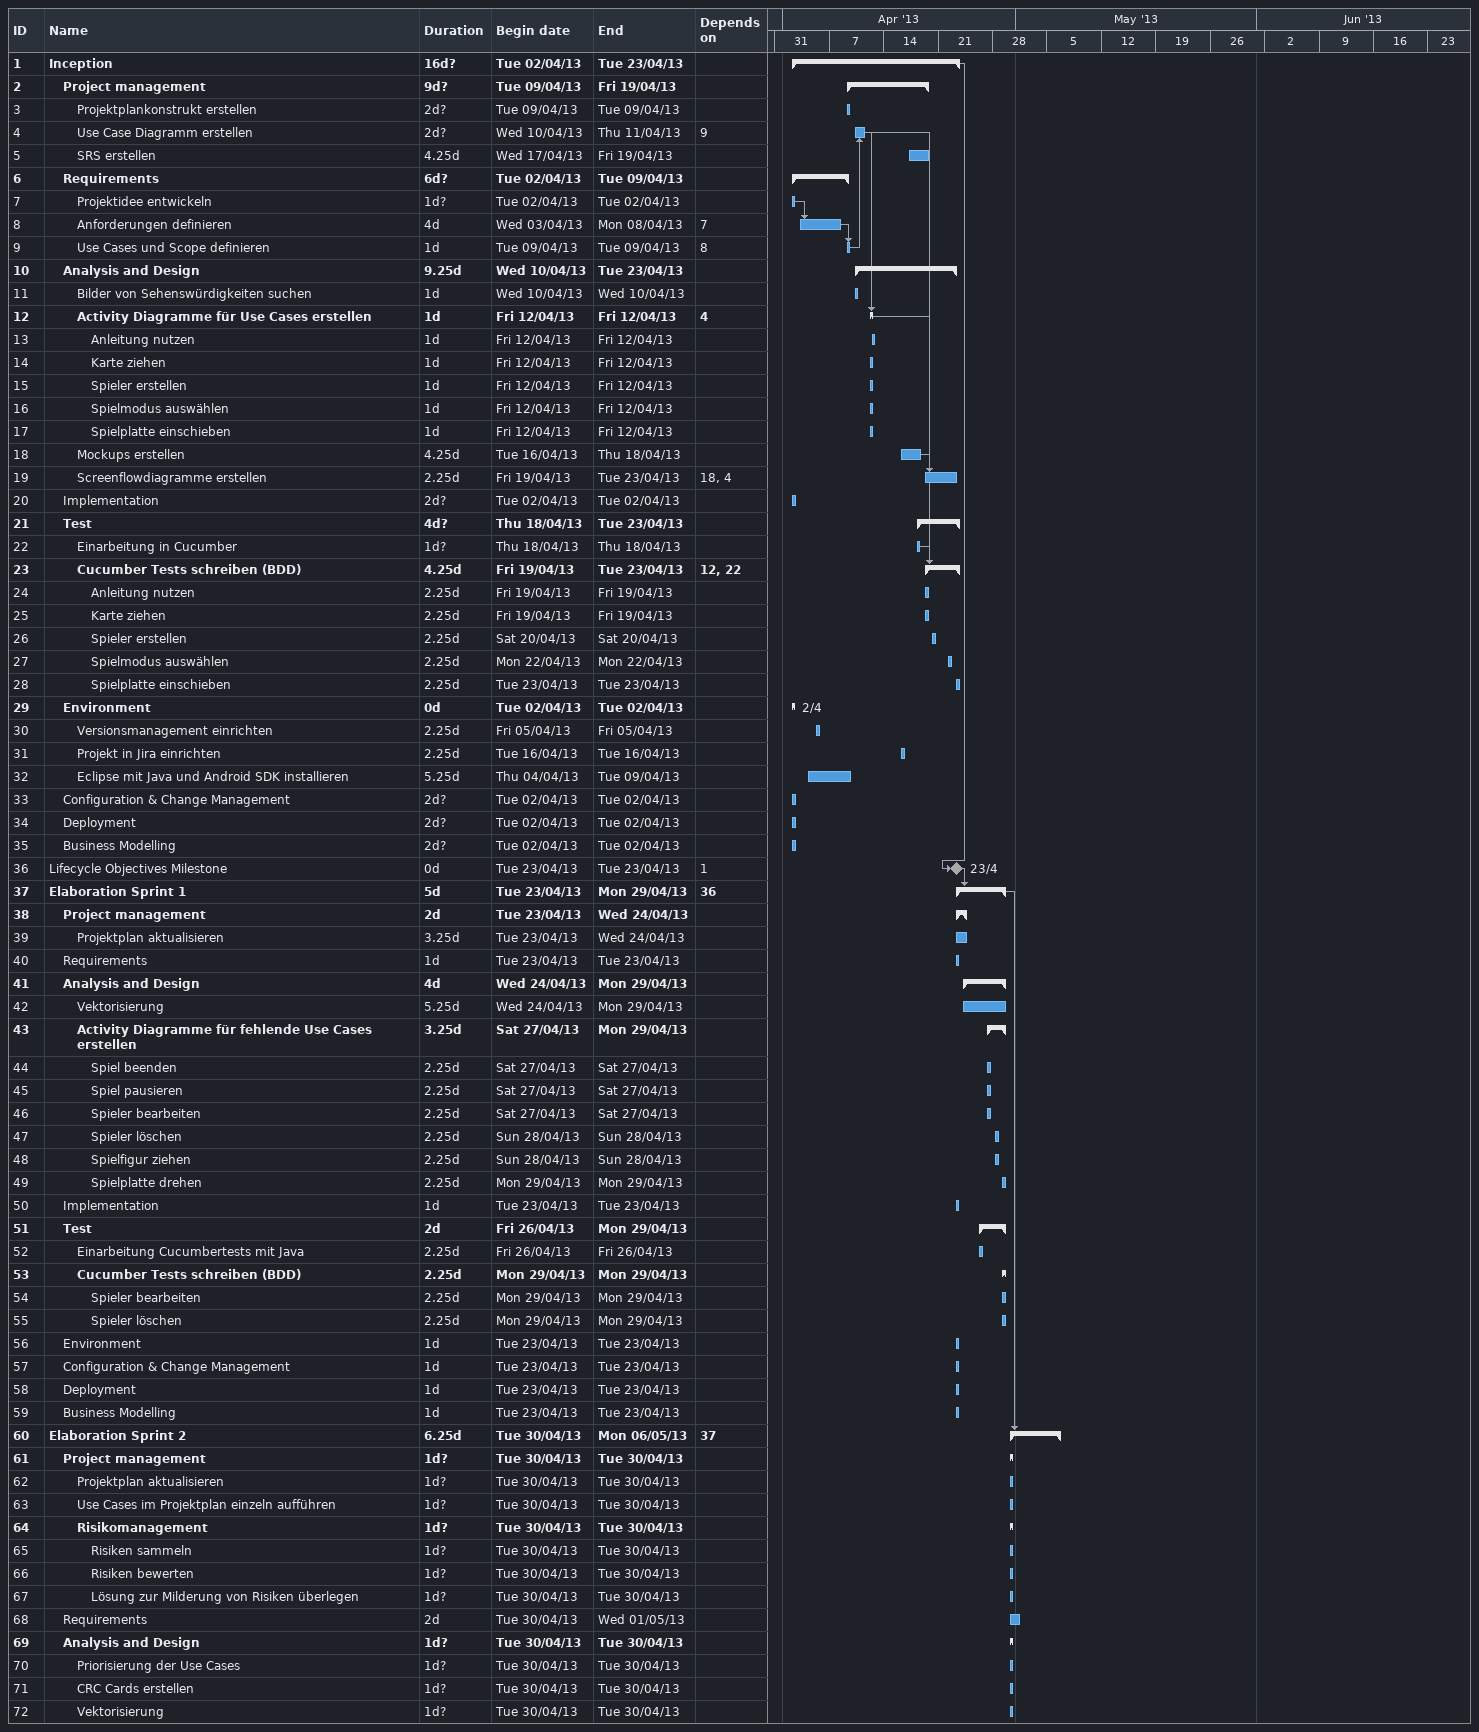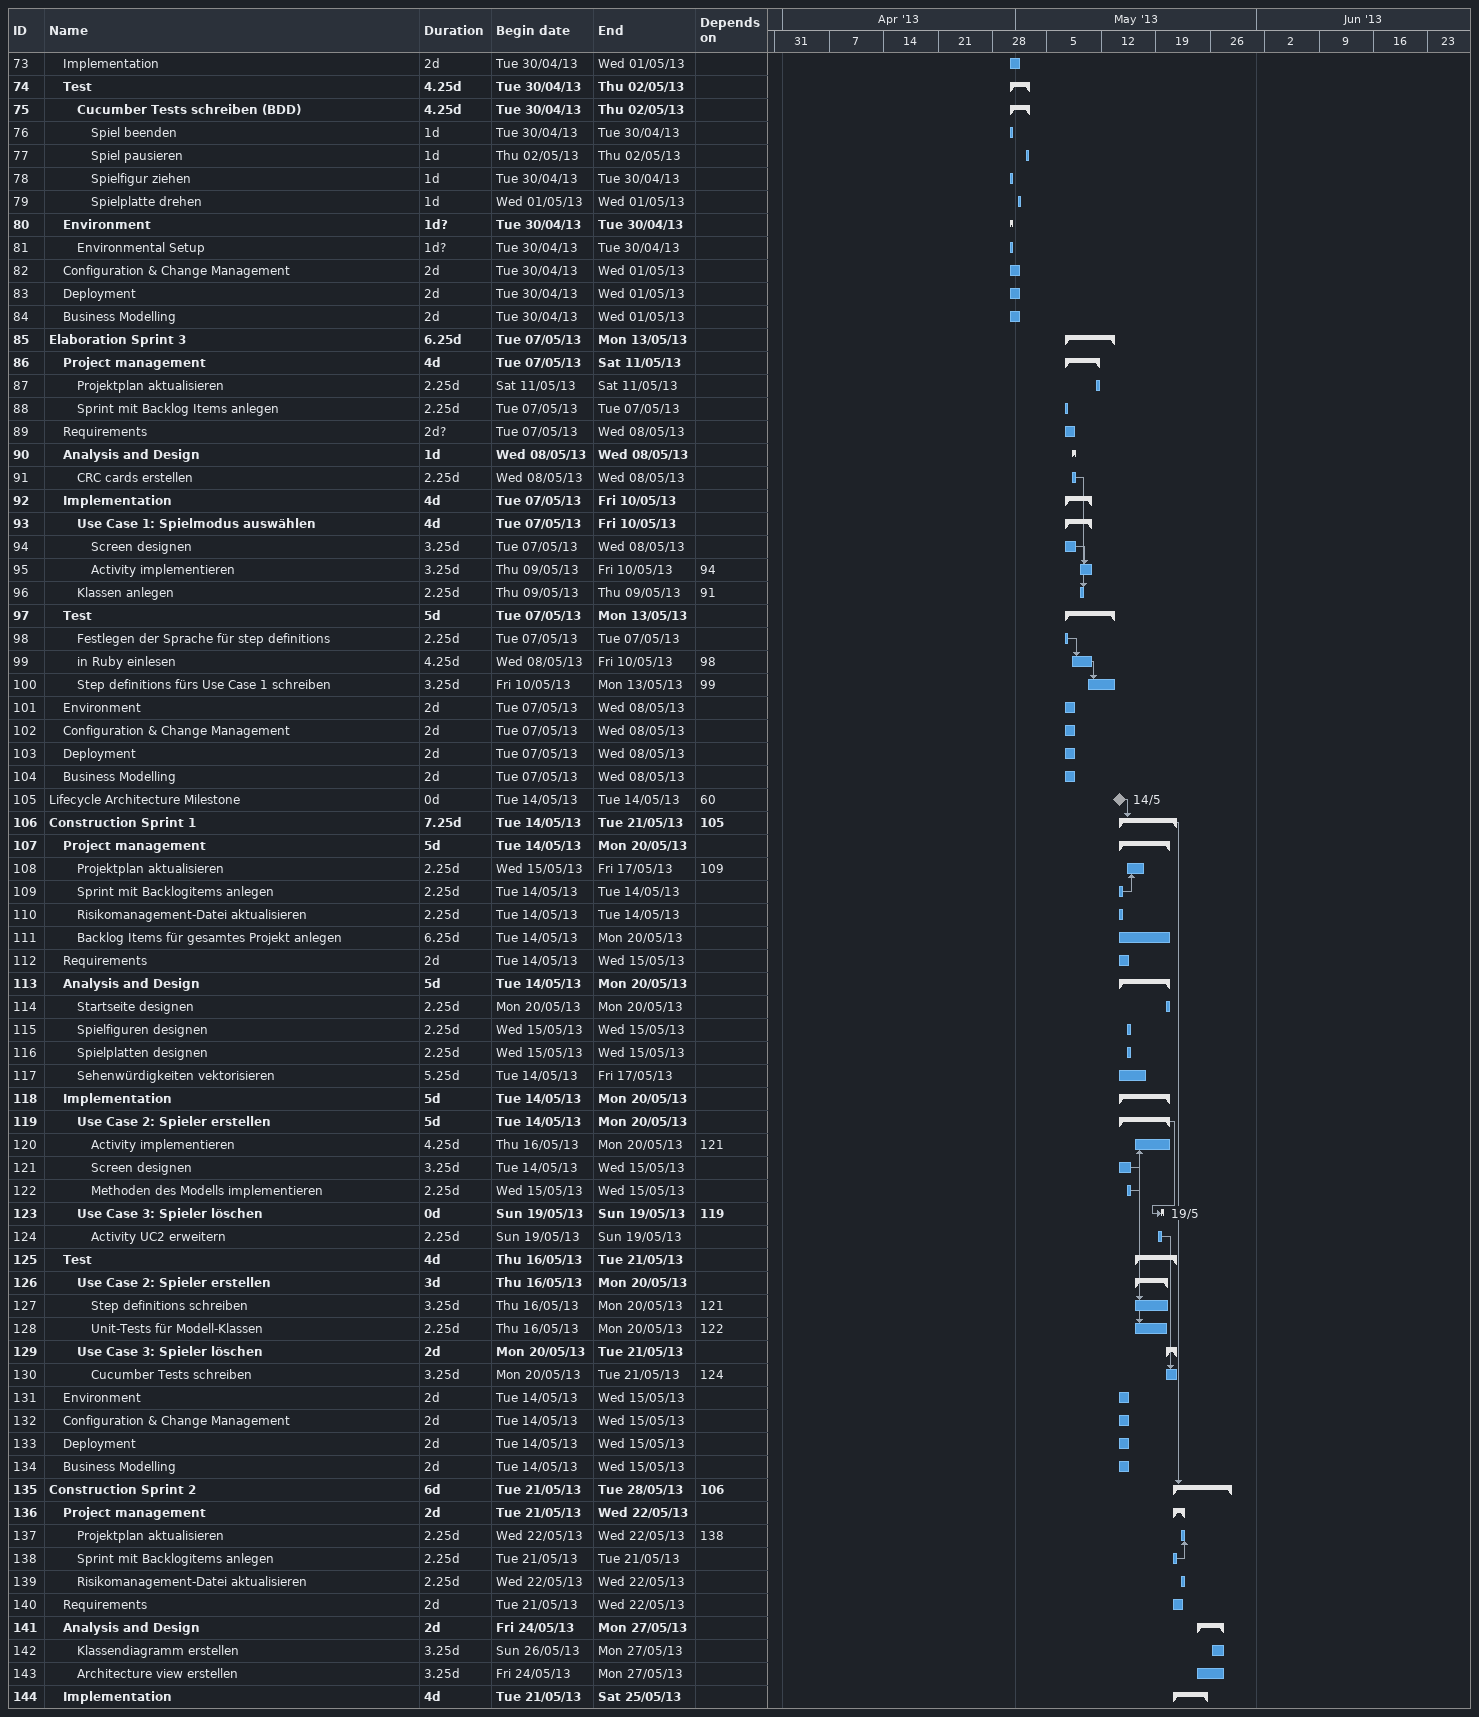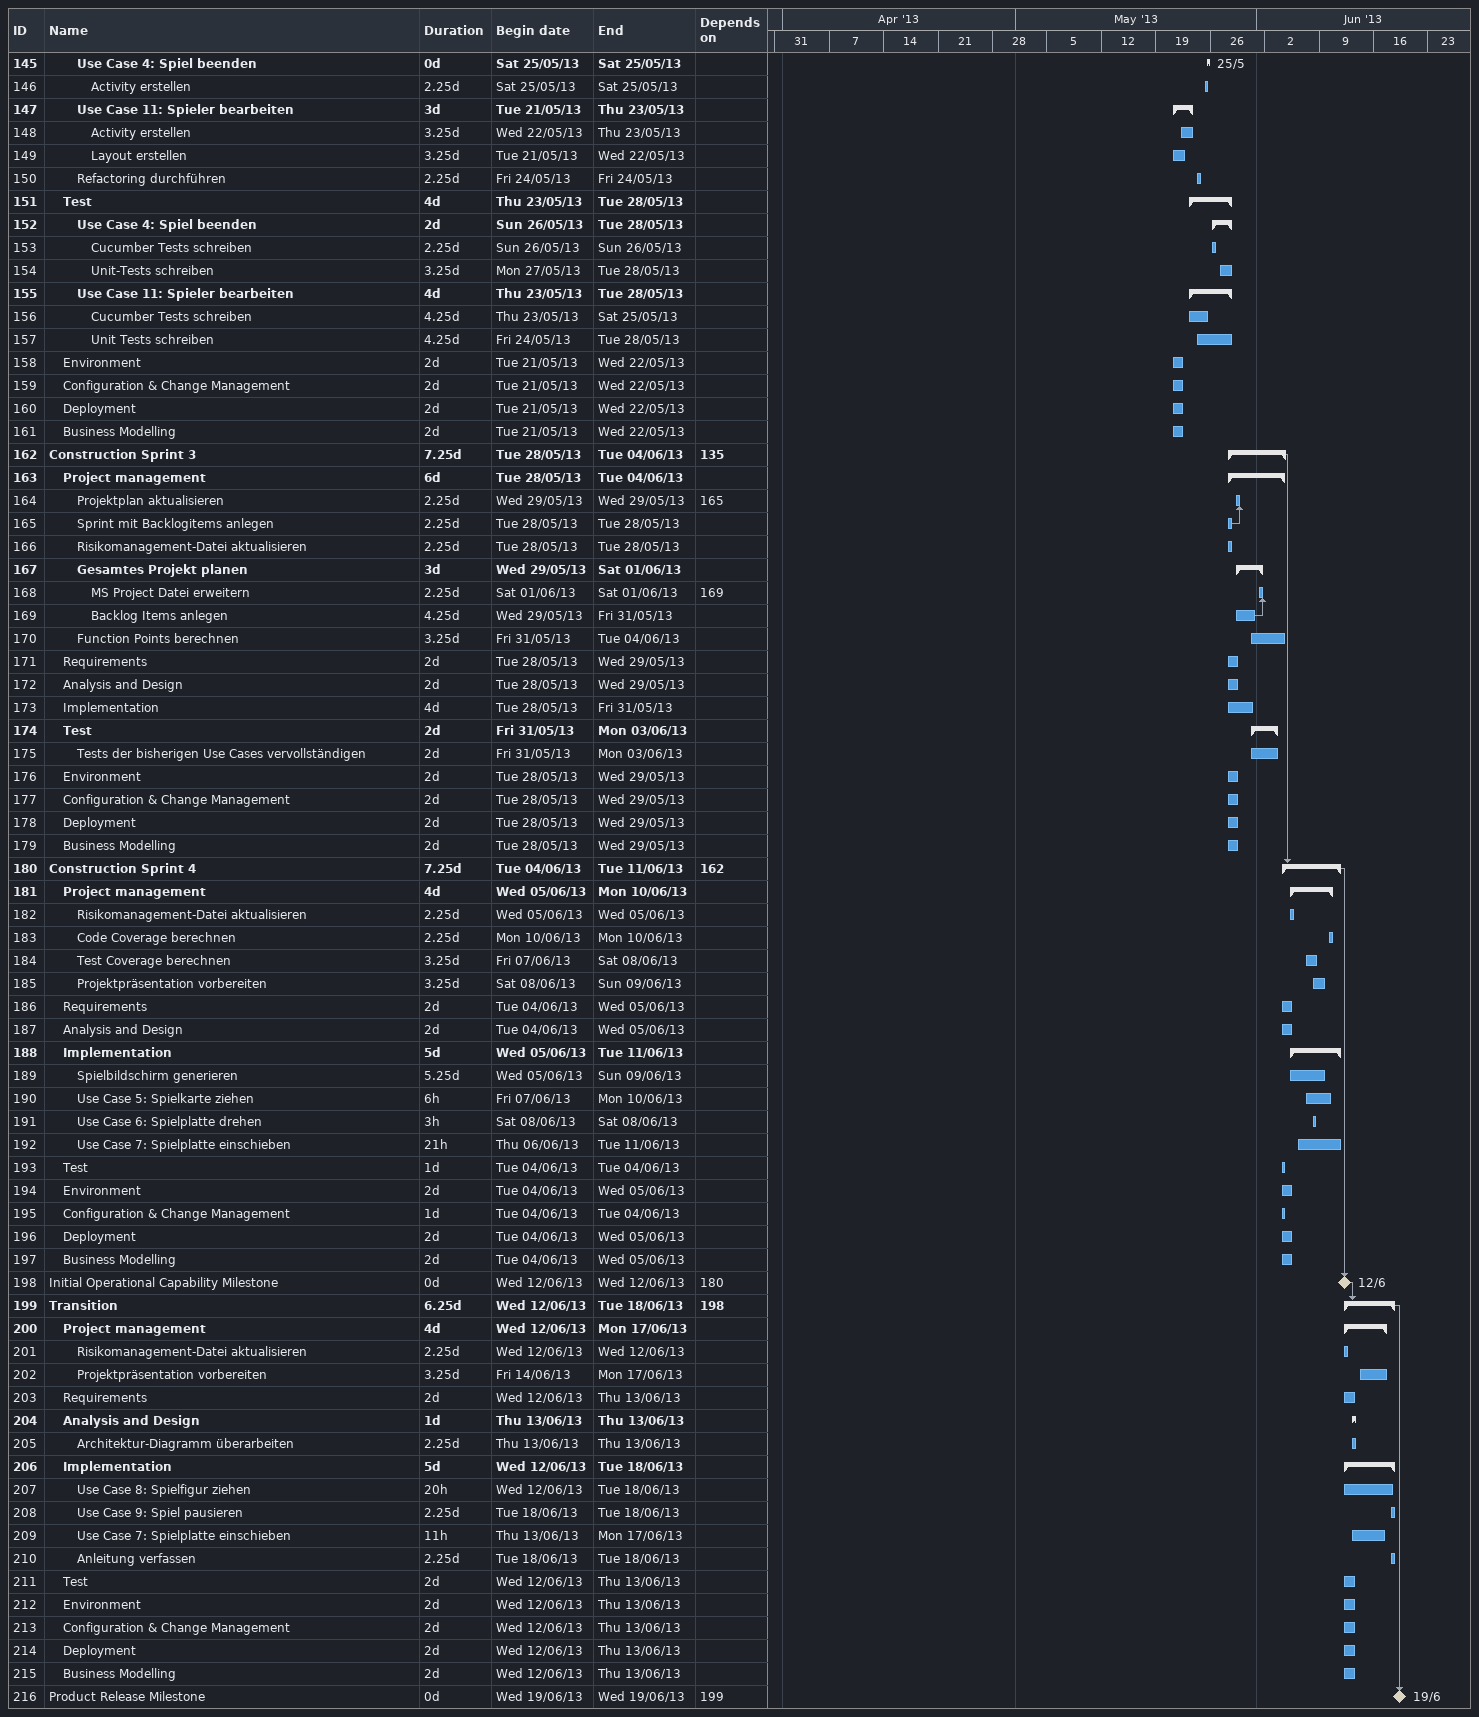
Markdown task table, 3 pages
| ID | Level | Task | Duration | Start | Finish | Predecessors |
|---|---|---|---|---|---|---|
| 1 | 1 | **Inception** | 16d? | 2013-04-02 | 2013-04-23 |  |
| 2 | 2 | **Project management** | 9d? | 2013-04-09 | 2013-04-19 |  |
| 3 | 3 | Projektplankonstrukt erstellen | 2d? | 2013-04-09 | 2013-04-09 |  |
| 4 | 3 | Use Case Diagramm erstellen | 2d? | 2013-04-10 | 2013-04-11 | 9 |
| 5 | 3 | SRS erstellen | 4.25d | 2013-04-17 | 2013-04-19 |  |
| 6 | 2 | **Requirements** | 6d? | 2013-04-02 | 2013-04-09 |  |
| 7 | 3 | Projektidee entwickeln | 1d? | 2013-04-02 | 2013-04-02 |  |
| 8 | 3 | Anforderungen definieren | 4d | 2013-04-03 | 2013-04-08 | 7 |
| 9 | 3 | Use Cases und Scope definieren | 1d | 2013-04-09 | 2013-04-09 | 8 |
| 10 | 2 | **Analysis and Design** | 9.25d | 2013-04-10 | 2013-04-23 |  |
| 11 | 3 | Bilder von Sehenswürdigkeiten suchen | 1d | 2013-04-10 | 2013-04-10 |  |
| 12 | 3 | **Activity Diagramme für Use Cases erstellen** | 1d | 2013-04-12 | 2013-04-12 | 4 |
| 13 | 4 | Anleitung nutzen | 1d | 2013-04-12 | 2013-04-12 |  |
| 14 | 4 | Karte ziehen | 1d | 2013-04-12 | 2013-04-12 |  |
| 15 | 4 | Spieler erstellen | 1d | 2013-04-12 | 2013-04-12 |  |
| 16 | 4 | Spielmodus auswählen | 1d | 2013-04-12 | 2013-04-12 |  |
| 17 | 4 | Spielplatte einschieben | 1d | 2013-04-12 | 2013-04-12 |  |
| 18 | 3 | Mockups erstellen | 4.25d | 2013-04-16 | 2013-04-18 |  |
| 19 | 3 | Screenflowdiagramme erstellen | 2.25d | 2013-04-19 | 2013-04-23 | 18, 4 |
| 20 | 2 | Implementation | 2d? | 2013-04-02 | 2013-04-02 |  |
| 21 | 2 | **Test** | 4d? | 2013-04-18 | 2013-04-23 |  |
| 22 | 3 | Einarbeitung in Cucumber | 1d? | 2013-04-18 | 2013-04-18 |  |
| 23 | 3 | **Cucumber Tests schreiben (BDD)** | 4.25d | 2013-04-19 | 2013-04-23 | 12, 22 |
| 24 | 4 | Anleitung nutzen | 2.25d | 2013-04-19 | 2013-04-19 |  |
| 25 | 4 | Karte ziehen | 2.25d | 2013-04-19 | 2013-04-19 |  |
| 26 | 4 | Spieler erstellen | 2.25d | 2013-04-20 | 2013-04-20 |  |
| 27 | 4 | Spielmodus auswählen | 2.25d | 2013-04-22 | 2013-04-22 |  |
| 28 | 4 | Spielplatte einschieben | 2.25d | 2013-04-23 | 2013-04-23 |  |
| 29 | 2 | **Environment** | 0d | 2013-04-02 | 2013-04-02 |  |
| 30 | 3 | Versionsmanagement einrichten | 2.25d | 2013-04-05 | 2013-04-05 |  |
| 31 | 3 | Projekt in Jira einrichten | 2.25d | 2013-04-16 | 2013-04-16 |  |
| 32 | 3 | Eclipse mit Java und Android SDK installieren | 5.25d | 2013-04-04 | 2013-04-09 |  |
| 33 | 2 | Configuration & Change Management | 2d? | 2013-04-02 | 2013-04-02 |  |
| 34 | 2 | Deployment | 2d? | 2013-04-02 | 2013-04-02 |  |
| 35 | 2 | Business Modelling | 2d? | 2013-04-02 | 2013-04-02 |  |
| 36 | 1 | Lifecycle Objectives Milestone | 0d | 2013-04-23 | 2013-04-23 | 1 |
| 37 | 1 | **Elaboration Sprint 1** | 5d | 2013-04-23 | 2013-04-29 | 36 |
| 38 | 2 | **Project management** | 2d | 2013-04-23 | 2013-04-24 |  |
| 39 | 3 | Projektplan aktualisieren | 3.25d | 2013-04-23 | 2013-04-24 |  |
| 40 | 2 | Requirements | 1d | 2013-04-23 | 2013-04-23 |  |
| 41 | 2 | **Analysis and Design** | 4d | 2013-04-24 | 2013-04-29 |  |
| 42 | 3 | Vektorisierung | 5.25d | 2013-04-24 | 2013-04-29 |  |
| 43 | 3 | **Activity Diagramme für fehlende Use Cases erstellen** | 3.25d | 2013-04-27 | 2013-04-29 |  |
| 44 | 4 | Spiel beenden | 2.25d | 2013-04-27 | 2013-04-27 |  |
| 45 | 4 | Spiel pausieren | 2.25d | 2013-04-27 | 2013-04-27 |  |
| 46 | 4 | Spieler bearbeiten | 2.25d | 2013-04-27 | 2013-04-27 |  |
| 47 | 4 | Spieler löschen | 2.25d | 2013-04-28 | 2013-04-28 |  |
| 48 | 4 | Spielfigur ziehen | 2.25d | 2013-04-28 | 2013-04-28 |  |
| 49 | 4 | Spielplatte drehen | 2.25d | 2013-04-29 | 2013-04-29 |  |
| 50 | 2 | Implementation | 1d | 2013-04-23 | 2013-04-23 |  |
| 51 | 2 | **Test** | 2d | 2013-04-26 | 2013-04-29 |  |
| 52 | 3 | Einarbeitung Cucumbertests mit Java | 2.25d | 2013-04-26 | 2013-04-26 |  |
| 53 | 3 | **Cucumber Tests schreiben (BDD)** | 2.25d | 2013-04-29 | 2013-04-29 |  |
| 54 | 4 | Spieler bearbeiten | 2.25d | 2013-04-29 | 2013-04-29 |  |
| 55 | 4 | Spieler löschen | 2.25d | 2013-04-29 | 2013-04-29 |  |
| 56 | 2 | Environment | 1d | 2013-04-23 | 2013-04-23 |  |
| 57 | 2 | Configuration & Change Management | 1d | 2013-04-23 | 2013-04-23 |  |
| 58 | 2 | Deployment | 1d | 2013-04-23 | 2013-04-23 |  |
| 59 | 2 | Business Modelling | 1d | 2013-04-23 | 2013-04-23 |  |
| 60 | 1 | **Elaboration Sprint 2** | 6.25d | 2013-04-30 | 2013-05-06 | 37 |
| 61 | 2 | **Project management** | 1d? | 2013-04-30 | 2013-04-30 |  |
| 62 | 3 | Projektplan aktualisieren | 1d? | 2013-04-30 | 2013-04-30 |  |
| 63 | 3 | Use Cases im Projektplan einzeln aufführen | 1d? | 2013-04-30 | 2013-04-30 |  |
| 64 | 3 | **Risikomanagement** | 1d? | 2013-04-30 | 2013-04-30 |  |
| 65 | 4 | Risiken sammeln | 1d? | 2013-04-30 | 2013-04-30 |  |
| 66 | 4 | Risiken bewerten | 1d? | 2013-04-30 | 2013-04-30 |  |
| 67 | 4 | Lösung zur Milderung von Risiken überlegen | 1d? | 2013-04-30 | 2013-04-30 |  |
| 68 | 2 | Requirements | 2d | 2013-04-30 | 2013-05-01 |  |
| 69 | 2 | **Analysis and Design** | 1d? | 2013-04-30 | 2013-04-30 |  |
| 70 | 3 | Priorisierung der Use Cases | 1d? | 2013-04-30 | 2013-04-30 |  |
| 71 | 3 | CRC Cards erstellen | 1d? | 2013-04-30 | 2013-04-30 |  |
| 72 | 3 | Vektorisierung | 1d? | 2013-04-30 | 2013-04-30 |  |
| 73 | 2 | Implementation | 2d | 2013-04-30 | 2013-05-01 |  |
| 74 | 2 | **Test** | 4.25d | 2013-04-30 | 2013-05-02 |  |
| 75 | 3 | **Cucumber Tests schreiben (BDD)** | 4.25d | 2013-04-30 | 2013-05-02 |  |
| 76 | 4 | Spiel beenden | 1d | 2013-04-30 | 2013-04-30 |  |
| 77 | 4 | Spiel pausieren | 1d | 2013-05-02 | 2013-05-02 |  |
| 78 | 4 | Spielfigur ziehen | 1d | 2013-04-30 | 2013-04-30 |  |
| 79 | 4 | Spielplatte drehen | 1d | 2013-05-01 | 2013-05-01 |  |
| 80 | 2 | **Environment** | 1d? | 2013-04-30 | 2013-04-30 |  |
| 81 | 3 | Environmental Setup | 1d? | 2013-04-30 | 2013-04-30 |  |
| 82 | 2 | Configuration & Change Management | 2d | 2013-04-30 | 2013-05-01 |  |
| 83 | 2 | Deployment | 2d | 2013-04-30 | 2013-05-01 |  |
| 84 | 2 | Business Modelling | 2d | 2013-04-30 | 2013-05-01 |  |
| 85 | 1 | **Elaboration Sprint 3** | 6.25d | 2013-05-07 | 2013-05-13 |  |
| 86 | 2 | **Project management** | 4d | 2013-05-07 | 2013-05-11 |  |
| 87 | 3 | Projektplan aktualisieren | 2.25d | 2013-05-11 | 2013-05-11 |  |
| 88 | 3 | Sprint mit Backlog Items anlegen | 2.25d | 2013-05-07 | 2013-05-07 |  |
| 89 | 2 | Requirements | 2d? | 2013-05-07 | 2013-05-08 |  |
| 90 | 2 | **Analysis and Design** | 1d | 2013-05-08 | 2013-05-08 |  |
| 91 | 3 | CRC cards erstellen | 2.25d | 2013-05-08 | 2013-05-08 |  |
| 92 | 2 | **Implementation** | 4d | 2013-05-07 | 2013-05-10 |  |
| 93 | 3 | **Use Case 1: Spielmodus auswählen** | 4d | 2013-05-07 | 2013-05-10 |  |
| 94 | 4 | Screen designen | 3.25d | 2013-05-07 | 2013-05-08 |  |
| 95 | 4 | Activity implementieren | 3.25d | 2013-05-09 | 2013-05-10 | 94 |
| 96 | 3 | Klassen anlegen | 2.25d | 2013-05-09 | 2013-05-09 | 91 |
| 97 | 2 | **Test** | 5d | 2013-05-07 | 2013-05-13 |  |
| 98 | 3 | Festlegen der Sprache für step definitions | 2.25d | 2013-05-07 | 2013-05-07 |  |
| 99 | 3 | in Ruby einlesen | 4.25d | 2013-05-08 | 2013-05-10 | 98 |
| 100 | 3 | Step definitions fürs Use Case 1 schreiben | 3.25d | 2013-05-10 | 2013-05-13 | 99 |
| 101 | 2 | Environment | 2d | 2013-05-07 | 2013-05-08 |  |
| 102 | 2 | Configuration & Change Management | 2d | 2013-05-07 | 2013-05-08 |  |
| 103 | 2 | Deployment | 2d | 2013-05-07 | 2013-05-08 |  |
| 104 | 2 | Business Modelling | 2d | 2013-05-07 | 2013-05-08 |  |
| 105 | 1 | Lifecycle Architecture Milestone | 0d | 2013-05-14 | 2013-05-14 | 60 |
| 106 | 1 | **Construction Sprint 1** | 7.25d | 2013-05-14 | 2013-05-21 | 105 |
| 107 | 2 | **Project management** | 5d | 2013-05-14 | 2013-05-20 |  |
| 108 | 3 | Projektplan aktualisieren | 2.25d | 2013-05-15 | 2013-05-17 | 109 |
| 109 | 3 | Sprint mit Backlogitems anlegen | 2.25d | 2013-05-14 | 2013-05-14 |  |
| 110 | 3 | Risikomanagement-Datei aktualisieren | 2.25d | 2013-05-14 | 2013-05-14 |  |
| 111 | 3 | Backlog Items für gesamtes Projekt anlegen | 6.25d | 2013-05-14 | 2013-05-20 |  |
| 112 | 2 | Requirements | 2d | 2013-05-14 | 2013-05-15 |  |
| 113 | 2 | **Analysis and Design** | 5d | 2013-05-14 | 2013-05-20 |  |
| 114 | 3 | Startseite designen | 2.25d | 2013-05-20 | 2013-05-20 |  |
| 115 | 3 | Spielfiguren designen | 2.25d | 2013-05-15 | 2013-05-15 |  |
| 116 | 3 | Spielplatten designen | 2.25d | 2013-05-15 | 2013-05-15 |  |
| 117 | 3 | Sehenwürdigkeiten vektorisieren | 5.25d | 2013-05-14 | 2013-05-17 |  |
| 118 | 2 | **Implementation** | 5d | 2013-05-14 | 2013-05-20 |  |
| 119 | 3 | **Use Case 2: Spieler erstellen** | 5d | 2013-05-14 | 2013-05-20 |  |
| 120 | 4 | Activity implementieren | 4.25d | 2013-05-16 | 2013-05-20 | 121 |
| 121 | 4 | Screen designen | 3.25d | 2013-05-14 | 2013-05-15 |  |
| 122 | 4 | Methoden des Modells implementieren | 2.25d | 2013-05-15 | 2013-05-15 |  |
| 123 | 3 | **Use Case 3: Spieler löschen** | 0d | 2013-05-19 | 2013-05-19 | 119 |
| 124 | 4 | Activity UC2 erweitern | 2.25d | 2013-05-19 | 2013-05-19 |  |
| 125 | 2 | **Test** | 4d | 2013-05-16 | 2013-05-21 |  |
| 126 | 3 | **Use Case 2: Spieler erstellen** | 3d | 2013-05-16 | 2013-05-20 |  |
| 127 | 4 | Step definitions schreiben | 3.25d | 2013-05-16 | 2013-05-20 | 121 |
| 128 | 4 | Unit-Tests für Modell-Klassen | 2.25d | 2013-05-16 | 2013-05-20 | 122 |
| 129 | 3 | **Use Case 3: Spieler löschen** | 2d | 2013-05-20 | 2013-05-21 |  |
| 130 | 4 | Cucumber Tests schreiben | 3.25d | 2013-05-20 | 2013-05-21 | 124 |
| 131 | 2 | Environment | 2d | 2013-05-14 | 2013-05-15 |  |
| 132 | 2 | Configuration & Change Management | 2d | 2013-05-14 | 2013-05-15 |  |
| 133 | 2 | Deployment | 2d | 2013-05-14 | 2013-05-15 |  |
| 134 | 2 | Business Modelling | 2d | 2013-05-14 | 2013-05-15 |  |
| 135 | 1 | **Construction Sprint 2** | 6d | 2013-05-21 | 2013-05-28 | 106 |
| 136 | 2 | **Project management** | 2d | 2013-05-21 | 2013-05-22 |  |
| 137 | 3 | Projektplan aktualisieren | 2.25d | 2013-05-22 | 2013-05-22 | 138 |
| 138 | 3 | Sprint mit Backlogitems anlegen | 2.25d | 2013-05-21 | 2013-05-21 |  |
| 139 | 3 | Risikomanagement-Datei aktualisieren | 2.25d | 2013-05-22 | 2013-05-22 |  |
| 140 | 2 | Requirements | 2d | 2013-05-21 | 2013-05-22 |  |
| 141 | 2 | **Analysis and Design** | 2d | 2013-05-24 | 2013-05-27 |  |
| 142 | 3 | Klassendiagramm erstellen | 3.25d | 2013-05-26 | 2013-05-27 |  |
| 143 | 3 | Architecture view erstellen | 3.25d | 2013-05-24 | 2013-05-27 |  |
| 144 | 2 | **Implementation** | 4d | 2013-05-21 | 2013-05-25 |  |
| 145 | 3 | **Use Case 4: Spiel beenden** | 0d | 2013-05-25 | 2013-05-25 |  |
| 146 | 4 | Activity erstellen | 2.25d | 2013-05-25 | 2013-05-25 |  |
| 147 | 3 | **Use Case 11: Spieler bearbeiten** | 3d | 2013-05-21 | 2013-05-23 |  |
| 148 | 4 | Activity erstellen | 3.25d | 2013-05-22 | 2013-05-23 |  |
| 149 | 4 | Layout erstellen | 3.25d | 2013-05-21 | 2013-05-22 |  |
| 150 | 3 | Refactoring durchführen | 2.25d | 2013-05-24 | 2013-05-24 |  |
| 151 | 2 | **Test** | 4d | 2013-05-23 | 2013-05-28 |  |
| 152 | 3 | **Use Case 4: Spiel beenden** | 2d | 2013-05-26 | 2013-05-28 |  |
| 153 | 4 | Cucumber Tests schreiben | 2.25d | 2013-05-26 | 2013-05-26 |  |
| 154 | 4 | Unit-Tests schreiben | 3.25d | 2013-05-27 | 2013-05-28 |  |
| 155 | 3 | **Use Case 11: Spieler bearbeiten** | 4d | 2013-05-23 | 2013-05-28 |  |
| 156 | 4 | Cucumber Tests schreiben | 4.25d | 2013-05-23 | 2013-05-25 |  |
| 157 | 4 | Unit Tests schreiben | 4.25d | 2013-05-24 | 2013-05-28 |  |
| 158 | 2 | Environment | 2d | 2013-05-21 | 2013-05-22 |  |
| 159 | 2 | Configuration & Change Management | 2d | 2013-05-21 | 2013-05-22 |  |
| 160 | 2 | Deployment | 2d | 2013-05-21 | 2013-05-22 |  |
| 161 | 2 | Business Modelling | 2d | 2013-05-21 | 2013-05-22 |  |
| 162 | 1 | **Construction Sprint 3** | 7.25d | 2013-05-28 | 2013-06-04 | 135 |
| 163 | 2 | **Project management** | 6d | 2013-05-28 | 2013-06-04 |  |
| 164 | 3 | Projektplan aktualisieren | 2.25d | 2013-05-29 | 2013-05-29 | 165 |
| 165 | 3 | Sprint mit Backlogitems anlegen | 2.25d | 2013-05-28 | 2013-05-28 |  |
| 166 | 3 | Risikomanagement-Datei aktualisieren | 2.25d | 2013-05-28 | 2013-05-28 |  |
| 167 | 3 | **Gesamtes Projekt planen** | 3d | 2013-05-29 | 2013-06-01 |  |
| 168 | 4 | MS Project Datei erweitern | 2.25d | 2013-06-01 | 2013-06-01 | 169 |
| 169 | 4 | Backlog Items anlegen | 4.25d | 2013-05-29 | 2013-05-31 |  |
| 170 | 3 | Function Points berechnen | 3.25d | 2013-05-31 | 2013-06-04 |  |
| 171 | 2 | Requirements | 2d | 2013-05-28 | 2013-05-29 |  |
| 172 | 2 | Analysis and Design | 2d | 2013-05-28 | 2013-05-29 |  |
| 173 | 2 | Implementation | 4d | 2013-05-28 | 2013-05-31 |  |
| 174 | 2 | **Test** | 2d | 2013-05-31 | 2013-06-03 |  |
| 175 | 3 | Tests der bisherigen Use Cases vervollständigen | 2d | 2013-05-31 | 2013-06-03 |  |
| 176 | 2 | Environment | 2d | 2013-05-28 | 2013-05-29 |  |
| 177 | 2 | Configuration & Change Management | 2d | 2013-05-28 | 2013-05-29 |  |
| 178 | 2 | Deployment | 2d | 2013-05-28 | 2013-05-29 |  |
| 179 | 2 | Business Modelling | 2d | 2013-05-28 | 2013-05-29 |  |
| 180 | 1 | **Construction Sprint 4** | 7.25d | 2013-06-04 | 2013-06-11 | 162 |
| 181 | 2 | **Project management** | 4d | 2013-06-05 | 2013-06-10 |  |
| 182 | 3 | Risikomanagement-Datei aktualisieren | 2.25d | 2013-06-05 | 2013-06-05 |  |
| 183 | 3 | Code Coverage berechnen | 2.25d | 2013-06-10 | 2013-06-10 |  |
| 184 | 3 | Test Coverage berechnen | 3.25d | 2013-06-07 | 2013-06-08 |  |
| 185 | 3 | Projektpräsentation vorbereiten | 3.25d | 2013-06-08 | 2013-06-09 |  |
| 186 | 2 | Requirements | 2d | 2013-06-04 | 2013-06-05 |  |
| 187 | 2 | Analysis and Design | 2d | 2013-06-04 | 2013-06-05 |  |
| 188 | 2 | **Implementation** | 5d | 2013-06-05 | 2013-06-11 |  |
| 189 | 3 | Spielbildschirm generieren | 5.25d | 2013-06-05 | 2013-06-09 |  |
| 190 | 3 | Use Case 5: Spielkarte ziehen | 6h | 2013-06-07 | 2013-06-10 |  |
| 191 | 3 | Use Case 6: Spielplatte drehen | 3h | 2013-06-08 | 2013-06-08 |  |
| 192 | 3 | Use Case 7: Spielplatte einschieben | 21h | 2013-06-06 | 2013-06-11 |  |
| 193 | 2 | Test | 1d | 2013-06-04 | 2013-06-04 |  |
| 194 | 2 | Environment | 2d | 2013-06-04 | 2013-06-05 |  |
| 195 | 2 | Configuration & Change Management | 1d | 2013-06-04 | 2013-06-04 |  |
| 196 | 2 | Deployment | 2d | 2013-06-04 | 2013-06-05 |  |
| 197 | 2 | Business Modelling | 2d | 2013-06-04 | 2013-06-05 |  |
| 198 | 1 | Initial Operational Capability Milestone | 0d | 2013-06-12 | 2013-06-12 | 180 |
| 199 | 1 | **Transition** | 6.25d | 2013-06-12 | 2013-06-18 | 198 |
| 200 | 2 | **Project management** | 4d | 2013-06-12 | 2013-06-17 |  |
| 201 | 3 | Risikomanagement-Datei aktualisieren | 2.25d | 2013-06-12 | 2013-06-12 |  |
| 202 | 3 | Projektpräsentation vorbereiten | 3.25d | 2013-06-14 | 2013-06-17 |  |
| 203 | 2 | Requirements | 2d | 2013-06-12 | 2013-06-13 |  |
| 204 | 2 | **Analysis and Design** | 1d | 2013-06-13 | 2013-06-13 |  |
| 205 | 3 | Architektur-Diagramm überarbeiten | 2.25d | 2013-06-13 | 2013-06-13 |  |
| 206 | 2 | **Implementation** | 5d | 2013-06-12 | 2013-06-18 |  |
| 207 | 3 | Use Case 8: Spielfigur ziehen | 20h | 2013-06-12 | 2013-06-18 |  |
| 208 | 3 | Use Case 9: Spiel pausieren | 2.25d | 2013-06-18 | 2013-06-18 |  |
| 209 | 3 | Use Case 7: Spielplatte einschieben | 11h | 2013-06-13 | 2013-06-17 |  |
| 210 | 3 | Anleitung verfassen | 2.25d | 2013-06-18 | 2013-06-18 |  |
| 211 | 2 | Test | 2d | 2013-06-12 | 2013-06-13 |  |
| 212 | 2 | Environment | 2d | 2013-06-12 | 2013-06-13 |  |
| 213 | 2 | Configuration & Change Management | 2d | 2013-06-12 | 2013-06-13 |  |
| 214 | 2 | Deployment | 2d | 2013-06-12 | 2013-06-13 |  |
| 215 | 2 | Business Modelling | 2d | 2013-06-12 | 2013-06-13 |  |
| 216 | 1 | Product Release Milestone | 0d | 2013-06-19 | 2013-06-19 | 199 |
